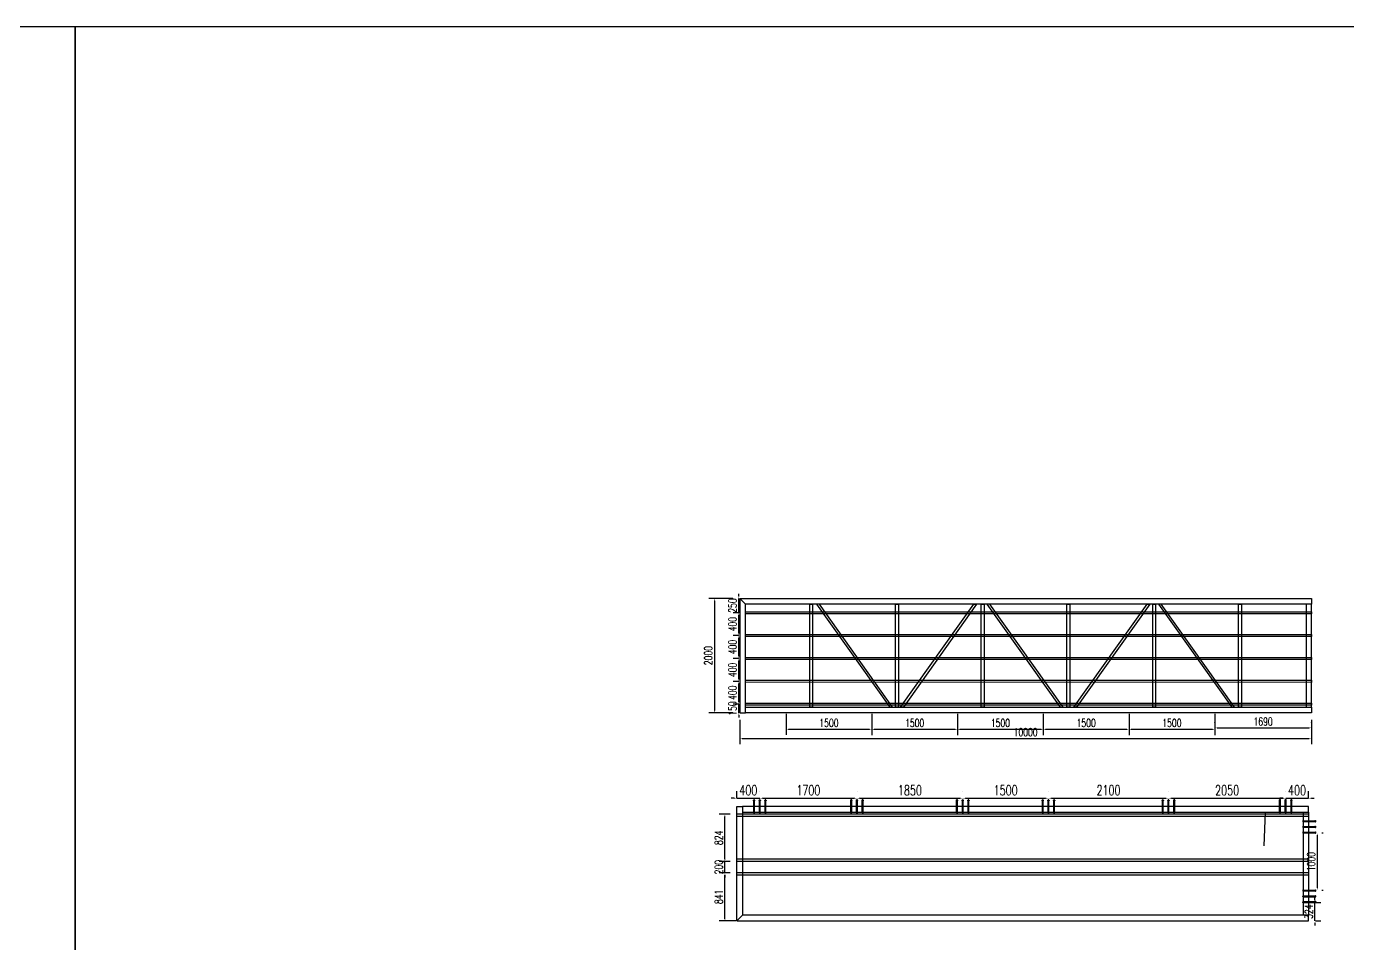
# Model space of a CAD drawing. Extents: x -18540 to 926017, y -610001 to -56924.
# Drawn here: x 23847 to 46959, y -506940 to -490906 of the extents above; entities that cross this region are included whole.
import ezdxf
from ezdxf import colors
from ezdxf.entities.mleader import LeaderData, LeaderLine
from ezdxf.math import Vec2, Vec3

# ---------------------------------------------------------------- set-up
doc = ezdxf.new("R2010")
doc.units = 0
doc.header["$LTSCALE"] = 10
doc.header["$MEASUREMENT"] = 0
for name, color, linetype in [('BJ02', 2, 'Continuous'), ('DIM_LEAD', 3, 'Continuous'), ('W-STEEL_FRAME钢架', 3, 'Continuous'), ('W-STEEL_KEEL钢龙骨', 5, 'Continuous'), ('浮箱U槽', 5, 'Continuous'), ('螺栓孔位', 2, 'Continuous'), ('铝合金', 7, 'Continuous')]:
    doc.layers.add(name, color=color, linetype=linetype)
doc.styles.get("Standard").update_dxf_attribs({"font": 'gbenor.shx', "bigfont": 'gbcbig.shx'})
doc.styles.add('STANDARD_T3', font='simplex.shx', dxfattribs={"width": 0.7, "bigfont": 'gbcbig.shx'})
doc.dimstyles.new('W&&40', dxfattribs={"dimtxt": 140, "dimasz": 40, "dimexe": 100, "dimexo": 120, "dimgap": 40, "dimtad": 1, "dimdec": 0, "dimzin": 0, "dimdsep": 46, "dimtxsty": 'STANDARD_T3', "dimcen": 0.09, "dimclrd": 1, "dimclre": 1, "dimclrt": 7, "dimazin": 2, "dimtfac": 1, "dimtdec": 0, "dimtix": 1, "dimtmove": 2, "dimatfit": 3, "dimfxl": 100, "dimtolj": 1, "dimtzin": 0, "dimarcsym": 0})
doc.dimstyles.new('W&&50', dxfattribs={"dimtxt": 175, "dimasz": 50, "dimexe": 125, "dimexo": 150, "dimgap": 50, "dimtad": 1, "dimdec": 0, "dimzin": 0, "dimdsep": 46, "dimtxsty": 'STANDARD_T3', "dimcen": 0.09, "dimclrd": 1, "dimclre": 1, "dimclrt": 7, "dimazin": 2, "dimtfac": 1, "dimtdec": 0, "dimtix": 1, "dimtmove": 2, "dimatfit": 3, "dimfxl": 100, "dimtolj": 1, "dimtzin": 0, "dimarcsym": 0})

# ---------------------------------------------------------------- blocks, each defined once
blk = doc.blocks.new('*D145')
at = {"layer": 'BJ02', "color": 1, "lineweight": -2, "transparency": 16777216}
for p, q in [((36326, -503026), (36326, -503455)), ((46326, -503026), (46326, -503455)), ((36366, -503355), (46286, -503355))]:
    blk.add_line(p, q, dxfattribs=at)
at = {"layer": 'BJ02', "color": 1, "transparency": 16777216}
for points in [[(36366, -503349), (36366, -503362), (36326, -503355)], [(46286, -503349), (46286, -503362), (46326, -503355)]]:
    blk.add_solid(points, dxfattribs=at)
at = {"layer": 'Defpoints', "color": 0, "transparency": 16777216}
for p in [(36326, -502906), (46326, -502906), (46326, -503355)]:
    blk.add_point(p, dxfattribs=at)
at = {"layer": 'BJ02', "color": 7, "transparency": 16777216, "insert": (41326, -503245), "char_height": 140, "attachment_point": 5, "style": 'STANDARD_T3'}
blk.add_mtext('\\A1;10000', dxfattribs=at)
blk = doc.blocks.new('*D146')
at = {"layer": 'BJ02', "color": 1, "lineweight": -2, "transparency": 16777216}
for p, q in [((38636, -502926), (38636, -503294)), ((40136, -502926), (40136, -503294)), ((38676, -503194), (40096, -503194))]:
    blk.add_line(p, q, dxfattribs=at)
at = {"layer": 'BJ02', "color": 1, "transparency": 16777216}
for points in [[(38676, -503187), (38676, -503201), (38636, -503194)], [(40096, -503187), (40096, -503201), (40136, -503194)]]:
    blk.add_solid(points, dxfattribs=at)
at = {"layer": 'Defpoints', "color": 0, "transparency": 16777216}
for p in [(38636, -502806), (40136, -502806), (40136, -503194)]:
    blk.add_point(p, dxfattribs=at)
at = {"layer": 'BJ02', "color": 7, "transparency": 16777216, "insert": (39386, -503084), "char_height": 140, "attachment_point": 5, "style": 'STANDARD_T3'}
blk.add_mtext('\\A1;1500', dxfattribs=at)
blk = doc.blocks.new('*D147')
at = {"layer": 'BJ02', "color": 1, "lineweight": -2, "transparency": 16777216}
for p, q in [((40136, -502926), (40136, -503294)), ((41636, -502926), (41636, -503294)), ((40176, -503194), (41596, -503194))]:
    blk.add_line(p, q, dxfattribs=at)
at = {"layer": 'BJ02', "color": 1, "transparency": 16777216}
for points in [[(40176, -503187), (40176, -503201), (40136, -503194)], [(41596, -503187), (41596, -503201), (41636, -503194)]]:
    blk.add_solid(points, dxfattribs=at)
at = {"layer": 'Defpoints', "color": 0, "transparency": 16777216}
for p in [(40136, -502806), (41636, -502806), (41636, -503194)]:
    blk.add_point(p, dxfattribs=at)
at = {"layer": 'BJ02', "color": 7, "transparency": 16777216, "insert": (40886, -503084), "char_height": 140, "attachment_point": 5, "style": 'STANDARD_T3'}
blk.add_mtext('\\A1;1500', dxfattribs=at)
blk = doc.blocks.new('*D148')
at = {"layer": 'BJ02', "color": 1, "lineweight": -2, "transparency": 16777216}
for p, q in [((41636, -502926), (41636, -503294)), ((43136, -502926), (43136, -503294)), ((41676, -503194), (43096, -503194))]:
    blk.add_line(p, q, dxfattribs=at)
at = {"layer": 'BJ02', "color": 1, "transparency": 16777216}
for points in [[(41676, -503187), (41676, -503201), (41636, -503194)], [(43096, -503187), (43096, -503201), (43136, -503194)]]:
    blk.add_solid(points, dxfattribs=at)
at = {"layer": 'Defpoints', "color": 0, "transparency": 16777216}
for p in [(41636, -502806), (43136, -502806), (43136, -503194)]:
    blk.add_point(p, dxfattribs=at)
at = {"layer": 'BJ02', "color": 7, "transparency": 16777216, "insert": (42386, -503084), "char_height": 140, "attachment_point": 5, "style": 'STANDARD_T3'}
blk.add_mtext('\\A1;1500', dxfattribs=at)
blk = doc.blocks.new('*D149')
at = {"layer": 'BJ02', "color": 1, "lineweight": -2, "transparency": 16777216}
for p, q in [((43136, -502926), (43136, -503294)), ((44636, -502926), (44636, -503294)), ((43176, -503194), (44596, -503194))]:
    blk.add_line(p, q, dxfattribs=at)
at = {"layer": 'BJ02', "color": 1, "transparency": 16777216}
for points in [[(43176, -503187), (43176, -503201), (43136, -503194)], [(44596, -503187), (44596, -503201), (44636, -503194)]]:
    blk.add_solid(points, dxfattribs=at)
at = {"layer": 'Defpoints', "color": 0, "transparency": 16777216}
for p in [(43136, -502806), (44636, -502806), (44636, -503194)]:
    blk.add_point(p, dxfattribs=at)
at = {"layer": 'BJ02', "color": 7, "transparency": 16777216, "insert": (43886, -503084), "char_height": 140, "attachment_point": 5, "style": 'STANDARD_T3'}
blk.add_mtext('\\A1;1500', dxfattribs=at)
blk = doc.blocks.new('*D150')
at = {"layer": 'BJ02', "color": 1, "lineweight": -2, "transparency": 16777216}
for p, q in [((36206, -500906), (35786, -500906)), ((35886, -500946), (35886, -502866)), ((36206, -502906), (35786, -502906))]:
    blk.add_line(p, q, dxfattribs=at)
at = {"layer": 'BJ02', "color": 1, "transparency": 16777216}
for points in [[(35879, -500946), (35893, -500946), (35886, -500906)], [(35879, -502866), (35893, -502866), (35886, -502906)]]:
    blk.add_solid(points, dxfattribs=at)
at = {"layer": 'Defpoints', "color": 0, "transparency": 16777216}
for p in [(36326, -500906), (35886, -502906), (36326, -502906)]:
    blk.add_point(p, dxfattribs=at)
at = {"layer": 'BJ02', "color": 7, "transparency": 16777216, "insert": (35776, -501906), "char_height": 140, "attachment_point": 5, "rotation": 90, "style": 'STANDARD_T3'}
blk.add_mtext('\\A1;2000', dxfattribs=at)
blk = doc.blocks.new('*D151')
at = {"layer": 'BJ02', "color": 1, "lineweight": -2, "transparency": 16777216}
for p, q in [((37136, -502926), (37136, -503293)), ((38636, -503077), (38636, -503093)), ((37176, -503193), (38596, -503193))]:
    blk.add_line(p, q, dxfattribs=at)
at = {"layer": 'BJ02', "color": 1, "transparency": 16777216}
for points in [[(37176, -503186), (37176, -503199), (37136, -503193)], [(38596, -503186), (38596, -503199), (38636, -503193)]]:
    blk.add_solid(points, dxfattribs=at)
at = {"layer": 'Defpoints', "color": 0, "transparency": 16777216}
for p in [(37136, -502806), (38636, -503193), (38636, -503197)]:
    blk.add_point(p, dxfattribs=at)
at = {"layer": 'BJ02', "color": 7, "transparency": 16777216, "insert": (37886, -503083), "char_height": 140, "attachment_point": 5, "style": 'STANDARD_T3'}
blk.add_mtext('\\A1;1500', dxfattribs=at)
blk = doc.blocks.new('*D152')
at = {"layer": 'BJ02', "color": 1, "lineweight": -2, "transparency": 16777216}
for p, q in [((44636, -503074), (44636, -503069)), ((46326, -503074), (46326, -503069)), ((44676, -503169), (46286, -503169))]:
    blk.add_line(p, q, dxfattribs=at)
at = {"layer": 'BJ02', "color": 1, "transparency": 16777216}
for points in [[(44676, -503163), (44676, -503176), (44636, -503169)], [(46286, -503163), (46286, -503176), (46326, -503169)]]:
    blk.add_solid(points, dxfattribs=at)
at = {"layer": 'Defpoints', "color": 0, "transparency": 16777216}
for p in [(44636, -503194), (46326, -503169), (46326, -503194)]:
    blk.add_point(p, dxfattribs=at)
at = {"layer": 'BJ02', "color": 7, "transparency": 16777216, "insert": (45481, -503059), "char_height": 140, "attachment_point": 5, "style": 'STANDARD_T3'}
blk.add_mtext('\\A1;1690', dxfattribs=at)
blk = doc.blocks.new('*U2017')
at = {"layer": 'W-STEEL_KEEL钢龙骨', "color": 4}
blk.add_lwpolyline([(-18, -4900), (-18, 5000), (18, 5000), (17, -4900)], close=True, dxfattribs=at)
blk = doc.blocks.new('*U2018')
at = {"layer": 'W-STEEL_KEEL钢龙骨', "color": 0, "linetype": 'ByBlock', "lineweight": -2, "transparency": 16777216}
for p in [(0, 0), (400, 0), (800, 0), (1200, 0), (1600, 0)]:
    blk.add_blockref('*U2017', p, dxfattribs=at)
blk = doc.blocks.new('C-5')
at = {"layer": 'W-STEEL_FRAME钢架', "color": 1}
for points in [[(413346, -105907), (413396, -105907), (413396, -107704), (413346, -107704)], [(414746, -107704), (414796, -107704), (413515, -105904), (413465, -105904)], [(414846, -105907), (414896, -105907), (414896, -107704), (414846, -107704)], [(414983, -107704), (414933, -107704), (416215, -105904), (416265, -105904)], [(416346, -105907), (416396, -105907), (416396, -107704), (416346, -107704)], [(416496, -105904), (416446, -105904), (417729, -107704), (417779, -107704)], [(417846, -105907), (417896, -105907), (417896, -107704), (417846, -107704)], [(418015, -107704), (417965, -107704), (419246, -105904), (419296, -105904)], [(419346, -105907), (419396, -105907), (419396, -107704), (419346, -107704)], [(419496, -105904), (419446, -105904), (420729, -107704), (420779, -107704)], [(420846, -105907), (420896, -105907), (420896, -107704), (420846, -107704)]]:
    blk.add_lwpolyline(points, close=True, dxfattribs=at)
at = {"layer": '铝合金', "color": 3}
blk.add_lwpolyline([(412221, -105904), (412121, -105804), (422121, -105804), (422121, -105904), (412221, -105904)], dxfattribs=at)
blk.add_lwpolyline([(412121, -107804), (412221, -107804), (412221, -105904), (412121, -105804)], close=True, dxfattribs=at)
at = {"layer": '铝合金', "color": 2}
for points in [[(422121, -105904), (422031, -105904), (422031, -107704), (422121, -107704)], [(412221, -107704), (422121, -107704), (422121, -107804), (412221, -107804)]]:
    blk.add_lwpolyline(points, close=True, dxfattribs=at)
at = {"layer": 'W-STEEL_KEEL钢龙骨', "rotation": 270}
blk.add_blockref('*U2018', (417121, -106054), dxfattribs=at)
blk = doc.blocks.new('*D381')
at = {"layer": 'Defpoints', "color": 0, "transparency": 16777216}
for p in [(36310, -502756), (36326, -502906), (36426, -502756)]:
    blk.add_point(p, dxfattribs=at)
at = {"layer": '浮箱U槽', "color": 1, "lineweight": -2, "transparency": 16777216}
for p, q in [((36310, -502716), (36310, -502676)), ((36206, -502906), (36210, -502906)), ((36306, -502756), (36210, -502756)), ((36310, -502906), (36310, -502756)), ((36310, -502946), (36310, -502986))]:
    blk.add_line(p, q, dxfattribs=at)
at = {"layer": '浮箱U槽', "color": 1, "transparency": 16777216}
for points in [[(36303, -502716), (36317, -502716), (36310, -502756)], [(36303, -502946), (36317, -502946), (36310, -502906)]]:
    blk.add_solid(points, dxfattribs=at)
at = {"layer": '浮箱U槽', "color": 7, "transparency": 16777216, "insert": (36200, -502831), "char_height": 140, "attachment_point": 5, "rotation": 90, "style": 'STANDARD_T3'}
blk.add_mtext('\\A1;150', dxfattribs=at)
blk = doc.blocks.new('*D382')
at = {"layer": 'Defpoints', "color": 0, "transparency": 16777216}
for p in [(36310, -502356), (36426, -502356), (36426, -502756)]:
    blk.add_point(p, dxfattribs=at)
at = {"layer": '浮箱U槽', "color": 1, "lineweight": -2, "transparency": 16777216}
for p, q in [((36306, -502356), (36210, -502356)), ((36310, -502716), (36310, -502396)), ((36306, -502756), (36210, -502756))]:
    blk.add_line(p, q, dxfattribs=at)
at = {"layer": '浮箱U槽', "color": 1, "transparency": 16777216}
for points in [[(36303, -502396), (36317, -502396), (36310, -502356)], [(36303, -502716), (36317, -502716), (36310, -502756)]]:
    blk.add_solid(points, dxfattribs=at)
at = {"layer": '浮箱U槽', "color": 7, "transparency": 16777216, "insert": (36200, -502556), "char_height": 140, "attachment_point": 5, "rotation": 90, "style": 'STANDARD_T3'}
blk.add_mtext('\\A1;400', dxfattribs=at)
blk = doc.blocks.new('*D383')
at = {"layer": 'Defpoints', "color": 0, "transparency": 16777216}
for p in [(36310, -501956), (36426, -501956), (36426, -502356)]:
    blk.add_point(p, dxfattribs=at)
at = {"layer": '浮箱U槽', "color": 1, "lineweight": -2, "transparency": 16777216}
for p, q in [((36306, -501956), (36210, -501956)), ((36310, -502316), (36310, -501996)), ((36306, -502356), (36210, -502356))]:
    blk.add_line(p, q, dxfattribs=at)
at = {"layer": '浮箱U槽', "color": 1, "transparency": 16777216}
for points in [[(36303, -501996), (36317, -501996), (36310, -501956)], [(36303, -502316), (36317, -502316), (36310, -502356)]]:
    blk.add_solid(points, dxfattribs=at)
at = {"layer": '浮箱U槽', "color": 7, "transparency": 16777216, "insert": (36200, -502156), "char_height": 140, "attachment_point": 5, "rotation": 90, "style": 'STANDARD_T3'}
blk.add_mtext('\\A1;400', dxfattribs=at)
blk = doc.blocks.new('*D384')
at = {"layer": 'Defpoints', "color": 0, "transparency": 16777216}
for p in [(36310, -501556), (36426, -501556), (36426, -501956)]:
    blk.add_point(p, dxfattribs=at)
at = {"layer": '浮箱U槽', "color": 1, "lineweight": -2, "transparency": 16777216}
for p, q in [((36306, -501556), (36210, -501556)), ((36310, -501916), (36310, -501596)), ((36306, -501956), (36210, -501956))]:
    blk.add_line(p, q, dxfattribs=at)
at = {"layer": '浮箱U槽', "color": 1, "transparency": 16777216}
for points in [[(36303, -501596), (36317, -501596), (36310, -501556)], [(36303, -501916), (36317, -501916), (36310, -501956)]]:
    blk.add_solid(points, dxfattribs=at)
at = {"layer": '浮箱U槽', "color": 7, "transparency": 16777216, "insert": (36200, -501756), "char_height": 140, "attachment_point": 5, "rotation": 90, "style": 'STANDARD_T3'}
blk.add_mtext('\\A1;400', dxfattribs=at)
blk = doc.blocks.new('*D385')
at = {"layer": 'Defpoints', "color": 0, "transparency": 16777216}
for p in [(36310, -501156), (36426, -501156), (36426, -501556)]:
    blk.add_point(p, dxfattribs=at)
at = {"layer": '浮箱U槽', "color": 1, "lineweight": -2, "transparency": 16777216}
for p, q in [((36306, -501156), (36210, -501156)), ((36310, -501516), (36310, -501196)), ((36306, -501556), (36210, -501556))]:
    blk.add_line(p, q, dxfattribs=at)
at = {"layer": '浮箱U槽', "color": 1, "transparency": 16777216}
for points in [[(36303, -501196), (36317, -501196), (36310, -501156)], [(36303, -501516), (36317, -501516), (36310, -501556)]]:
    blk.add_solid(points, dxfattribs=at)
at = {"layer": '浮箱U槽', "color": 7, "transparency": 16777216, "insert": (36200, -501356), "char_height": 140, "attachment_point": 5, "rotation": 90, "style": 'STANDARD_T3'}
blk.add_mtext('\\A1;400', dxfattribs=at)
blk = doc.blocks.new('*D386')
at = {"layer": 'Defpoints', "color": 0, "transparency": 16777216}
for p in [(36310, -500906), (36326, -500906), (36426, -501156)]:
    blk.add_point(p, dxfattribs=at)
at = {"layer": '浮箱U槽', "color": 1, "lineweight": -2, "transparency": 16777216}
for p, q in [((36310, -500866), (36310, -500826)), ((36206, -500906), (36210, -500906)), ((36310, -501156), (36310, -500906)), ((36306, -501156), (36210, -501156)), ((36310, -501196), (36310, -501236))]:
    blk.add_line(p, q, dxfattribs=at)
at = {"layer": '浮箱U槽', "color": 1, "transparency": 16777216}
for points in [[(36303, -500866), (36317, -500866), (36310, -500906)], [(36303, -501196), (36317, -501196), (36310, -501156)]]:
    blk.add_solid(points, dxfattribs=at)
at = {"layer": '浮箱U槽', "color": 7, "transparency": 16777216, "insert": (36200, -501031), "char_height": 140, "attachment_point": 5, "rotation": 90, "style": 'STANDARD_T3'}
blk.add_mtext('\\A1;250', dxfattribs=at)
blk = doc.blocks.new('1')
at = {"lineweight": -3}
for p, q in [((-1521938, 1214338), (-1521935, 1214338)), ((-1521938, 1214336), (-1521931, 1214336)), ((-1521938, 1214336), (-1521914, 1214336)), ((-1521936, 1214341), (-1521936, 1214346)), ((-1521936, 1214346), (-1521916, 1214346)), ((-1521935, 1214341), (-1521936, 1214341)), ((-1521934, 1214347), (-1521932, 1214347)), ((-1521933, 1214352), (-1521931, 1214355)), ((-1521933, 1214136), (-1521933, 1214352)), ((-1521919, 1214352), (-1521933, 1214352)), ((-1521932, 1214347), (-1521919, 1214347)), ((-1521932, 1214346), (-1521932, 1214341)), ((-1521921, 1214355), (-1521931, 1214355)), ((-1521919, 1214352), (-1521921, 1214355)), ((-1521919, 1214347), (-1521921, 1214347)), ((-1521921, 1214346), (-1521921, 1214341)), ((-1521919, 1214136), (-1521919, 1214352)), ((-1521917, 1214341), (-1521916, 1214341)), ((-1521914, 1214338), (-1521917, 1214338)), ((-1521916, 1214341), (-1521916, 1214346)), ((-1521938, 1214136), (-1521931, 1214136)), ((-1521938, 1214136), (-1521914, 1214136)), ((-1521938, 1214134), (-1521935, 1214134)), ((-1521935, 1214131), (-1521936, 1214131)), ((-1521936, 1214131), (-1521936, 1214126)), ((-1521936, 1214126), (-1521916, 1214126)), ((-1521934, 1214125), (-1521932, 1214125)), ((-1521932, 1214126), (-1521932, 1214131)), ((-1521932, 1214125), (-1521919, 1214125)), ((-1521921, 1214126), (-1521921, 1214131)), ((-1521919, 1214125), (-1521921, 1214125)), ((-1521914, 1214134), (-1521917, 1214134)), ((-1521917, 1214131), (-1521916, 1214131)), ((-1521916, 1214131), (-1521916, 1214126))]:
    blk.add_line(p, q, dxfattribs=at)
at = {"color": 1}
for p, q in [((-1521936, 1214346), (-1521934, 1214347)), ((-1521919, 1214347), (-1521916, 1214346))]:
    blk.add_line(p, q, dxfattribs=at)
at = {"color": 6, "lineweight": -3}
for p, q in [((-1521931, 1214136), (-1521931, 1214355)), ((-1521921, 1214136), (-1521921, 1214355))]:
    blk.add_line(p, q, dxfattribs=at)
at = {"lineweight": -3}
for points in [[(-1521933, 1214336), (-1521938, 1214336), (-1521938, 1214338), (-1521914, 1214338), (-1521914, 1214336), (-1521919, 1214336)], [(-1521935, 1214338), (-1521935, 1214341), (-1521917, 1214341), (-1521917, 1214338)], [(-1521933, 1214136), (-1521938, 1214136), (-1521938, 1214134), (-1521914, 1214134), (-1521914, 1214136), (-1521919, 1214136)], [(-1521935, 1214134), (-1521935, 1214131), (-1521917, 1214131), (-1521917, 1214134)]]:
    blk.add_lwpolyline(points, dxfattribs=at)
for centre, radius, start, end in [((-1521934, 1214129), 3.22, 223.6028, 316.3972), ((-1521926, 1214140), 14.7, 248.7607, 291.2393), ((-1521919, 1214129), 3.22, 223.6028, 316.3972)]:
    blk.add_arc(centre, radius, start, end, dxfattribs=at)
blk = doc.blocks.new('螺栓孔位')
at = {"layer": '螺栓孔位', "color": 1, "rotation": 270}
for p in [(-1214244, -1521833), (-1214244, -1521933), (-1214244, -1522033)]:
    blk.add_blockref('1', p, dxfattribs=at)
blk = doc.blocks.new('*D387')
at = {"layer": 'Defpoints', "color": 0, "transparency": 16777216}
for p in [(46276, -506221), (46389, -506221), (46276, -506545)]:
    blk.add_point(p, dxfattribs=at)
at = {"layer": '浮箱U槽', "color": 1, "lineweight": -2, "transparency": 16777216}
for p, q in [((46389, -506181), (46389, -506141)), ((46389, -506545), (46389, -506221)), ((46396, -506221), (46489, -506221)), ((46389, -506585), (46389, -506625)), ((46396, -506545), (46489, -506545))]:
    blk.add_line(p, q, dxfattribs=at)
at = {"layer": '浮箱U槽', "color": 1, "transparency": 16777216}
for points in [[(46382, -506181), (46396, -506181), (46389, -506221)], [(46382, -506585), (46396, -506585), (46389, -506545)]]:
    blk.add_solid(points, dxfattribs=at)
at = {"layer": '浮箱U槽', "color": 7, "transparency": 16777216, "insert": (46279, -506383), "char_height": 140, "attachment_point": 5, "rotation": 90, "style": 'STANDARD_T3'}
blk.add_mtext('\\A1;324', dxfattribs=at)
blk = doc.blocks.new('*D388')
at = {"layer": 'Defpoints', "color": 0, "transparency": 16777216}
for p in [(46386, -505007), (46431, -505007), (46386, -506007)]:
    blk.add_point(p, dxfattribs=at)
at = {"layer": '浮箱U槽', "color": 1, "lineweight": -2, "transparency": 16777216}
for p, q in [((46431, -505967), (46431, -505047)), ((46506, -505007), (46531, -505007)), ((46506, -506007), (46531, -506007))]:
    blk.add_line(p, q, dxfattribs=at)
at = {"layer": '浮箱U槽', "color": 1, "transparency": 16777216}
for points in [[(46425, -505047), (46438, -505047), (46431, -505007)], [(46425, -505967), (46438, -505967), (46431, -506007)]]:
    blk.add_solid(points, dxfattribs=at)
at = {"layer": '浮箱U槽', "color": 7, "transparency": 16777216, "insert": (46321, -505507), "char_height": 140, "attachment_point": 5, "rotation": 90, "style": 'STANDARD_T3'}
blk.add_mtext('\\A1;1000', dxfattribs=at)
blk = doc.blocks.new('*D389')
at = {"layer": 'Defpoints', "color": 0, "transparency": 16777216}
for p in [(36067, -505704), (36276, -505704), (36376, -506545)]:
    blk.add_point(p, dxfattribs=at)
at = {"layer": '浮箱U槽', "color": 1, "lineweight": -2, "transparency": 16777216}
for p, q in [((36156, -505704), (35967, -505704)), ((36067, -506505), (36067, -505744)), ((36256, -506545), (35967, -506545))]:
    blk.add_line(p, q, dxfattribs=at)
at = {"layer": '浮箱U槽', "color": 1, "transparency": 16777216}
for points in [[(36060, -505744), (36073, -505744), (36067, -505704)], [(36060, -506505), (36073, -506505), (36067, -506545)]]:
    blk.add_solid(points, dxfattribs=at)
at = {"layer": '浮箱U槽', "color": 7, "transparency": 16777216, "insert": (35957, -506124), "char_height": 140, "attachment_point": 5, "rotation": 90, "style": 'STANDARD_T3'}
blk.add_mtext('\\A1;841', dxfattribs=at)
blk = doc.blocks.new('*D390')
at = {"layer": 'Defpoints', "color": 0, "transparency": 16777216}
for p in [(36067, -505504), (36276, -505504), (36276, -505704)]:
    blk.add_point(p, dxfattribs=at)
at = {"layer": '浮箱U槽', "color": 1, "lineweight": -2, "transparency": 16777216}
for p, q in [((36067, -505464), (36067, -505424)), ((36156, -505504), (35967, -505504)), ((36067, -505704), (36067, -505504)), ((36156, -505704), (35967, -505704)), ((36067, -505744), (36067, -505784))]:
    blk.add_line(p, q, dxfattribs=at)
at = {"layer": '浮箱U槽', "color": 1, "transparency": 16777216}
for points in [[(36060, -505464), (36073, -505464), (36067, -505504)], [(36060, -505744), (36073, -505744), (36067, -505704)]]:
    blk.add_solid(points, dxfattribs=at)
at = {"layer": '浮箱U槽', "color": 7, "transparency": 16777216, "insert": (35957, -505604), "char_height": 140, "attachment_point": 5, "rotation": 90, "style": 'STANDARD_T3'}
blk.add_mtext('\\A1;200', dxfattribs=at)
blk = doc.blocks.new('*D391')
at = {"layer": 'Defpoints', "color": 0, "transparency": 16777216}
for p in [(36067, -504680), (36276, -504680), (36276, -505504)]:
    blk.add_point(p, dxfattribs=at)
at = {"layer": '浮箱U槽', "color": 1, "lineweight": -2, "transparency": 16777216}
for p, q in [((36156, -504680), (35967, -504680)), ((36067, -505464), (36067, -504720)), ((36156, -505504), (35967, -505504))]:
    blk.add_line(p, q, dxfattribs=at)
at = {"layer": '浮箱U槽', "color": 1, "transparency": 16777216}
for points in [[(36060, -504720), (36073, -504720), (36067, -504680)], [(36060, -505464), (36073, -505464), (36067, -505504)]]:
    blk.add_solid(points, dxfattribs=at)
at = {"layer": '浮箱U槽', "color": 7, "transparency": 16777216, "insert": (35957, -505092), "char_height": 140, "attachment_point": 5, "rotation": 90, "style": 'STANDARD_T3'}
blk.add_mtext('\\A1;824', dxfattribs=at)
blk = doc.blocks.new('*D1622')
at = {"color": 1, "lineweight": -2, "transparency": 16777216}
for p, q in [((36276, -504395), (36276, -504274)), ((36677, -504277), (36677, -504274)), ((36226, -504399), (36176, -504399)), ((36276, -504399), (36677, -504399)), ((36727, -504399), (36777, -504399))]:
    blk.add_line(p, q, dxfattribs=at)
at = {"color": 1, "transparency": 16777216}
for points in [[(36226, -504390), (36226, -504407), (36276, -504399)], [(36727, -504390), (36727, -504407), (36677, -504399)]]:
    blk.add_solid(points, dxfattribs=at)
at = {"layer": 'Defpoints', "color": 0, "transparency": 16777216}
for p in [(36677, -504399), (36677, -504427), (36276, -504545)]:
    blk.add_point(p, dxfattribs=at)
at = {"color": 7, "transparency": 16777216, "insert": (36477, -504261), "char_height": 175, "attachment_point": 5, "style": 'STANDARD_T3'}
blk.add_mtext('\\A1;400', dxfattribs=at)
blk = doc.blocks.new('*D1623')
at = {"color": 1, "lineweight": -2, "transparency": 16777216}
for p, q in [((36677, -504277), (36677, -504274)), ((38377, -504277), (38377, -504274)), ((36727, -504399), (38327, -504399))]:
    blk.add_line(p, q, dxfattribs=at)
at = {"color": 1, "transparency": 16777216}
for points in [[(36727, -504390), (36727, -504407), (36677, -504399)], [(38327, -504390), (38327, -504407), (38377, -504399)]]:
    blk.add_solid(points, dxfattribs=at)
at = {"layer": 'Defpoints', "color": 0, "transparency": 16777216}
for p in [(36677, -504427), (38377, -504399), (38377, -504427)]:
    blk.add_point(p, dxfattribs=at)
at = {"color": 7, "transparency": 16777216, "insert": (37527, -504261), "char_height": 175, "attachment_point": 5, "style": 'STANDARD_T3'}
blk.add_mtext('\\A1;1700', dxfattribs=at)
blk = doc.blocks.new('*D1624')
at = {"color": 1, "lineweight": -2, "transparency": 16777216}
for p, q in [((38377, -504277), (38377, -504274)), ((40227, -504277), (40227, -504274)), ((38427, -504399), (40177, -504399))]:
    blk.add_line(p, q, dxfattribs=at)
at = {"color": 1, "transparency": 16777216}
for points in [[(38427, -504390), (38427, -504407), (38377, -504399)], [(40177, -504390), (40177, -504407), (40227, -504399)]]:
    blk.add_solid(points, dxfattribs=at)
at = {"layer": 'Defpoints', "color": 0, "transparency": 16777216}
for p in [(38377, -504427), (40227, -504399), (40227, -504427)]:
    blk.add_point(p, dxfattribs=at)
at = {"color": 7, "transparency": 16777216, "insert": (39302, -504261), "char_height": 175, "attachment_point": 5, "style": 'STANDARD_T3'}
blk.add_mtext('\\A1;1850', dxfattribs=at)
blk = doc.blocks.new('*D1625')
at = {"color": 1, "lineweight": -2, "transparency": 16777216}
for p, q in [((40227, -504277), (40227, -504274)), ((41727, -504277), (41727, -504274)), ((40277, -504399), (41677, -504399))]:
    blk.add_line(p, q, dxfattribs=at)
at = {"color": 1, "transparency": 16777216}
for points in [[(40277, -504390), (40277, -504407), (40227, -504399)], [(41677, -504390), (41677, -504407), (41727, -504399)]]:
    blk.add_solid(points, dxfattribs=at)
at = {"layer": 'Defpoints', "color": 0, "transparency": 16777216}
for p in [(40227, -504427), (41727, -504399), (41727, -504427)]:
    blk.add_point(p, dxfattribs=at)
at = {"color": 7, "transparency": 16777216, "insert": (40977, -504261), "char_height": 175, "attachment_point": 5, "style": 'STANDARD_T3'}
blk.add_mtext('\\A1;1500', dxfattribs=at)
blk = doc.blocks.new('*D1626')
at = {"color": 1, "lineweight": -2, "transparency": 16777216}
for p, q in [((41727, -504277), (41727, -504274)), ((43827, -504277), (43827, -504274)), ((41777, -504399), (43777, -504399))]:
    blk.add_line(p, q, dxfattribs=at)
at = {"color": 1, "transparency": 16777216}
for points in [[(41777, -504390), (41777, -504407), (41727, -504399)], [(43777, -504390), (43777, -504407), (43827, -504399)]]:
    blk.add_solid(points, dxfattribs=at)
at = {"layer": 'Defpoints', "color": 0, "transparency": 16777216}
for p in [(41727, -504427), (43827, -504399), (43827, -504427)]:
    blk.add_point(p, dxfattribs=at)
at = {"color": 7, "transparency": 16777216, "insert": (42777, -504261), "char_height": 175, "attachment_point": 5, "style": 'STANDARD_T3'}
blk.add_mtext('\\A1;2100', dxfattribs=at)
blk = doc.blocks.new('*D1627')
at = {"color": 1, "lineweight": -2, "transparency": 16777216}
for p, q in [((43827, -504277), (43827, -504274)), ((45877, -504273), (45877, -504274)), ((43877, -504399), (45827, -504399))]:
    blk.add_line(p, q, dxfattribs=at)
at = {"color": 1, "transparency": 16777216}
for points in [[(43877, -504390), (43877, -504407), (43827, -504399)], [(45827, -504390), (45827, -504407), (45877, -504399)]]:
    blk.add_solid(points, dxfattribs=at)
at = {"layer": 'Defpoints', "color": 0, "transparency": 16777216}
for p in [(43827, -504427), (45877, -504399), (45877, -504423)]:
    blk.add_point(p, dxfattribs=at)
at = {"color": 7, "transparency": 16777216, "insert": (44852, -504261), "char_height": 175, "attachment_point": 5, "style": 'STANDARD_T3'}
blk.add_mtext('\\A1;2050', dxfattribs=at)
blk = doc.blocks.new('*D1628')
at = {"color": 1, "lineweight": -2, "transparency": 16777216}
for p, q in [((45876, -504273), (45876, -504274)), ((46276, -504395), (46276, -504274)), ((45826, -504399), (45776, -504399)), ((45876, -504399), (46276, -504399)), ((46326, -504399), (46376, -504399))]:
    blk.add_line(p, q, dxfattribs=at)
at = {"color": 1, "transparency": 16777216}
for points in [[(45826, -504390), (45826, -504407), (45876, -504399)], [(46326, -504390), (46326, -504407), (46276, -504399)]]:
    blk.add_solid(points, dxfattribs=at)
at = {"layer": 'Defpoints', "color": 0, "transparency": 16777216}
for p in [(45876, -504423), (46276, -504399), (46276, -504545)]:
    blk.add_point(p, dxfattribs=at)
at = {"color": 7, "transparency": 16777216, "insert": (46076, -504261), "char_height": 175, "attachment_point": 5, "style": 'STANDARD_T3'}
blk.add_mtext('\\A1;400', dxfattribs=at)

msp = doc.modelspace()

# ---------------------------------------------------------------- linework, layer by layer
at = {"layer": 'BJ02'}
for points in [[(-18540, -490906.1), (24698.5, -490906.1), (24698.5, -610000.5), (-18540, -610000.5)], [(24698.5, -490906.1), (67937.1, -490906.1), (67937.1, -610000.5), (24698.5, -610000.5)]]:
    msp.add_lwpolyline(points, close=True, dxfattribs=at)
at = {"layer": '浮箱U槽'}
for p, q in [((46276.5, -504679.9), (36276.5, -504679.9)), ((46276.5, -504719.9), (36276.5, -504719.9)), ((46276.5, -505463.9), (36276.5, -505463.9)), ((46276.5, -505503.9), (36276.5, -505503.9)), ((46276.5, -505703.9), (36276.5, -505703.9)), ((46276.5, -505743.9), (36276.5, -505743.9))]:
    msp.add_line(p, q, dxfattribs=at)
at = {"layer": '铝合金', "color": 3}
msp.add_lwpolyline([(36276.5, -504544.9), (36376.5, -504544.9), (36376.5, -506444.9), (36276.5, -506544.9)], close=True, dxfattribs=at)
at = {"layer": '铝合金', "color": 2}
for points in [[(36376.5, -504644.9), (46276.5, -504644.9), (46276.5, -504544.9), (36376.5, -504544.9)], [(46276.5, -506444.9), (46186.5, -506444.9), (46186.5, -504644.9), (46276.5, -504644.9)]]:
    msp.add_lwpolyline(points, close=True, dxfattribs=at)
at = {"layer": '铝合金', "color": 3}
msp.add_lwpolyline([(36376.5, -506444.9), (36276.5, -506544.9), (46276.5, -506544.9), (46276.5, -506444.9), (36376.5, -506444.9)], dxfattribs=at)

# ---------------------------------------------------------------- block references
at = {"layer": 'BJ02', "color": 1}
msp.add_blockref('C-5', (-375795.4, -395101.8), dxfattribs=at)
at = {"layer": '螺栓孔位', "rotation": 90.00000000000001}
for p in [(36670.4, -504537.2), (38370.1, -504537.2), (40220.3, -504537.2), (41720.2, -504537.2), (43820.5, -504537.2), (45869.4, -504533.6)]:
    msp.add_blockref('螺栓孔位', p, dxfattribs=at)
at = {"layer": '螺栓孔位'}
for p in [(46294.2, -504892.6), (46294.2, -506106.6)]:
    msp.add_blockref('螺栓孔位', p, dxfattribs=at)

# ---------------------------------------------------------------- dimensions: what is measured, and where the dimension line sits
at = {"color": 5}
for base, p1, p2, picture, middle in [((36676.9, -504398.8), (36276.5, -504544.9), (36676.9, -504426.5), '*D1622', (36476.7, -504261.3)), ((38376.6, -504398.8), (36676.9, -504426.5), (38376.6, -504426.5), '*D1623', (37526.7, -504261.3)), ((40226.8, -504398.8), (38376.6, -504426.5), (40226.8, -504426.5), '*D1624', (39301.7, -504261.3)), ((41726.7, -504398.8), (40226.8, -504426.5), (41726.7, -504426.5), '*D1625', (40976.8, -504261.3)), ((43827, -504398.8), (41726.7, -504426.5), (43827, -504426.5), '*D1626', (42776.8, -504261.3)), ((45876.9, -504398.8), (43827, -504426.5), (45876.9, -504422.9), '*D1627', (44851.9, -504261.3)), ((46275.9, -504398.8), (45875.9, -504422.9), (46275.9, -504544.9), '*D1628', (46075.9, -504261.3))]:
    dim = msp.add_linear_dim(base=base, p1=p1, p2=p2, dimstyle='W&&50', dxfattribs=at)
    dim.commit()
    dim.dimension.update_dxf_attribs({"geometry": picture, "text_midpoint": middle})
at = {"layer": 'BJ02'}
dim = msp.add_linear_dim(base=(35885.9, -502906.1), p1=(36325.6, -500906.1), p2=(36325.6, -502906.1), angle=90, dimstyle='W&&40', dxfattribs=at)
dim.commit()
dim.dimension.update_dxf_attribs({"geometry": '*D150', "text_midpoint": (35775.9, -501906.1)})
for base, p1, p2, picture, middle in [((46325.6, -503355.3), (36325.6, -502906.1), (46325.6, -502906.1), '*D145', (41325.6, -503245.3)), ((40136.1, -503194.2), (38636.1, -502806.1), (40136.1, -502806.1), '*D146', (39386.1, -503084.2)), ((41636.1, -503194.2), (40136.1, -502806.1), (41636.1, -502806.1), '*D147', (40886.1, -503084.2)), ((43135.8, -503194.2), (41636.1, -502806.1), (43135.8, -502806.1), '*D148', (42385.9, -503084.2)), ((44636.1, -503194.2), (43135.8, -502806.1), (44636.1, -502806.1), '*D149', (43885.9, -503084.2))]:
    dim = msp.add_linear_dim(base=base, p1=p1, p2=p2, dimstyle='W&&40', dxfattribs=at)
    dim.commit()
    dim.dimension.update_dxf_attribs({"geometry": picture, "text_midpoint": middle})
at = {"layer": 'BJ02', "color": 1}
for base, p1, p2, picture, middle in [((38636.1, -503192.7), (37136.1, -502806.1), (38636.1, -503197.5), '*D151', (37886.1, -503082.7)), ((46325.6029, -503169.214), (44636.0808, -503194.1627), (46325.6029, -503194.1627), '*D152', (45480.8419, -503059.214))]:
    dim = msp.add_linear_dim(base=base, p1=p1, p2=p2, dimstyle='W&&40', dxfattribs=at)
    dim.commit()
    dim.dimension.update_dxf_attribs({"geometry": picture, "text_midpoint": middle})
at = {"layer": '浮箱U槽'}
for base, p1, p2, picture, middle in [((36310.1, -500906.1), (36425.6, -501156.1), (36325.6, -500906.1), '*D386', (36200.1, -501031.1)), ((36310.1, -501156.1), (36425.6, -501556.1), (36425.6, -501156.1), '*D385', (36200.1, -501356.1)), ((36310.1, -501556.1), (36425.6, -501956.1), (36425.6, -501556.1), '*D384', (36200.1, -501756.1)), ((36310.1, -501956.1), (36425.6, -502356.1), (36425.6, -501956.1), '*D383', (36200.1, -502156.1)), ((36310.1, -502356.1), (36425.6, -502756.1), (36425.6, -502356.1), '*D382', (36200.1, -502556.1)), ((36310.1, -502756.1), (36325.6, -502906.1), (36425.6, -502756.1), '*D381', (36200.1, -502831.1)), ((36066.6, -504679.9), (36276.5, -505503.9), (36276.5, -504679.9), '*D391', (35956.6, -505091.9)), ((46431.2, -505006.6), (46386.5, -506006.6), (46386.5, -505006.6), '*D388', (46321.2, -505506.6)), ((36066.6, -505503.9), (36276.5, -505703.9), (36276.5, -505503.9), '*D390', (35956.6, -505603.9)), ((36066.6, -505703.9), (36376.5, -506544.9), (36276.5, -505703.9), '*D389', (35956.6, -506124.4)), ((46388.9, -506220.6), (46276.5, -506544.9), (46276.5, -506220.6), '*D387', (46278.9, -506382.7))]:
    dim = msp.add_linear_dim(base=base, p1=p1, p2=p2, angle=90, dimstyle='W&&40', dxfattribs=at)
    dim.commit()
    dim.dimension.update_dxf_attribs({"geometry": picture, "text_midpoint": middle})

# ---------------------------------------------------------------- leaders
at = {"layer": 'DIM_LEAD'}
ml = msp.add_multileader_mtext('Standard', dxfattribs=at)
ml.set_content('', color=256)
ml.set_leader_properties()
ml.build(insert=Vec2(0, 0))
ml.multileader.update_dxf_attribs({"text_right_attachment_type": 6, "dogleg_length": 0.36, "arrow_head_size": 0.18})
ctx = ml.context
ctx.base_point, ctx.char_height, ctx.arrow_head_size, ctx.landing_gap_size, ctx.plane_origin = Vec3(45492.7, -505230.4), 0.18, 0.18, 0.09, Vec3(45514.5, -504644.9)
ctx.right_attachment, ctx.text_align_type = 6, 2
notes = []
notes.append((ctx, [(1, (1, 1, 0), (45493.2, -505230.5), (-1, 0), 0.36, [(0, [(45514.5, -504644.9)], 0, [])])]))
ctx.mtext.insert, ctx.mtext.alignment, ctx.mtext.flow_direction = Vec3(45492.8, -505230.3), 3, 5
for ctx, leaders in notes:
    for number, flags, end, landing, length, lines in leaders:
        leader = LeaderData()
        leader.index, (leader.has_last_leader_line, leader.has_dogleg_vector, leader.attachment_direction) = number, flags
        leader.last_leader_point, leader.dogleg_vector, leader.dogleg_length = Vec3(end), Vec3(landing), length
        for number, points, colour, breaks in lines:
            line = LeaderLine()
            line.index, line.vertices, line.color, line.breaks = number, Vec3.list(points), colors.encode_raw_color(colour), breaks
            leader.lines.append(line)
        ctx.leaders.append(leader)

doc.saveas('drawing.dxf')
